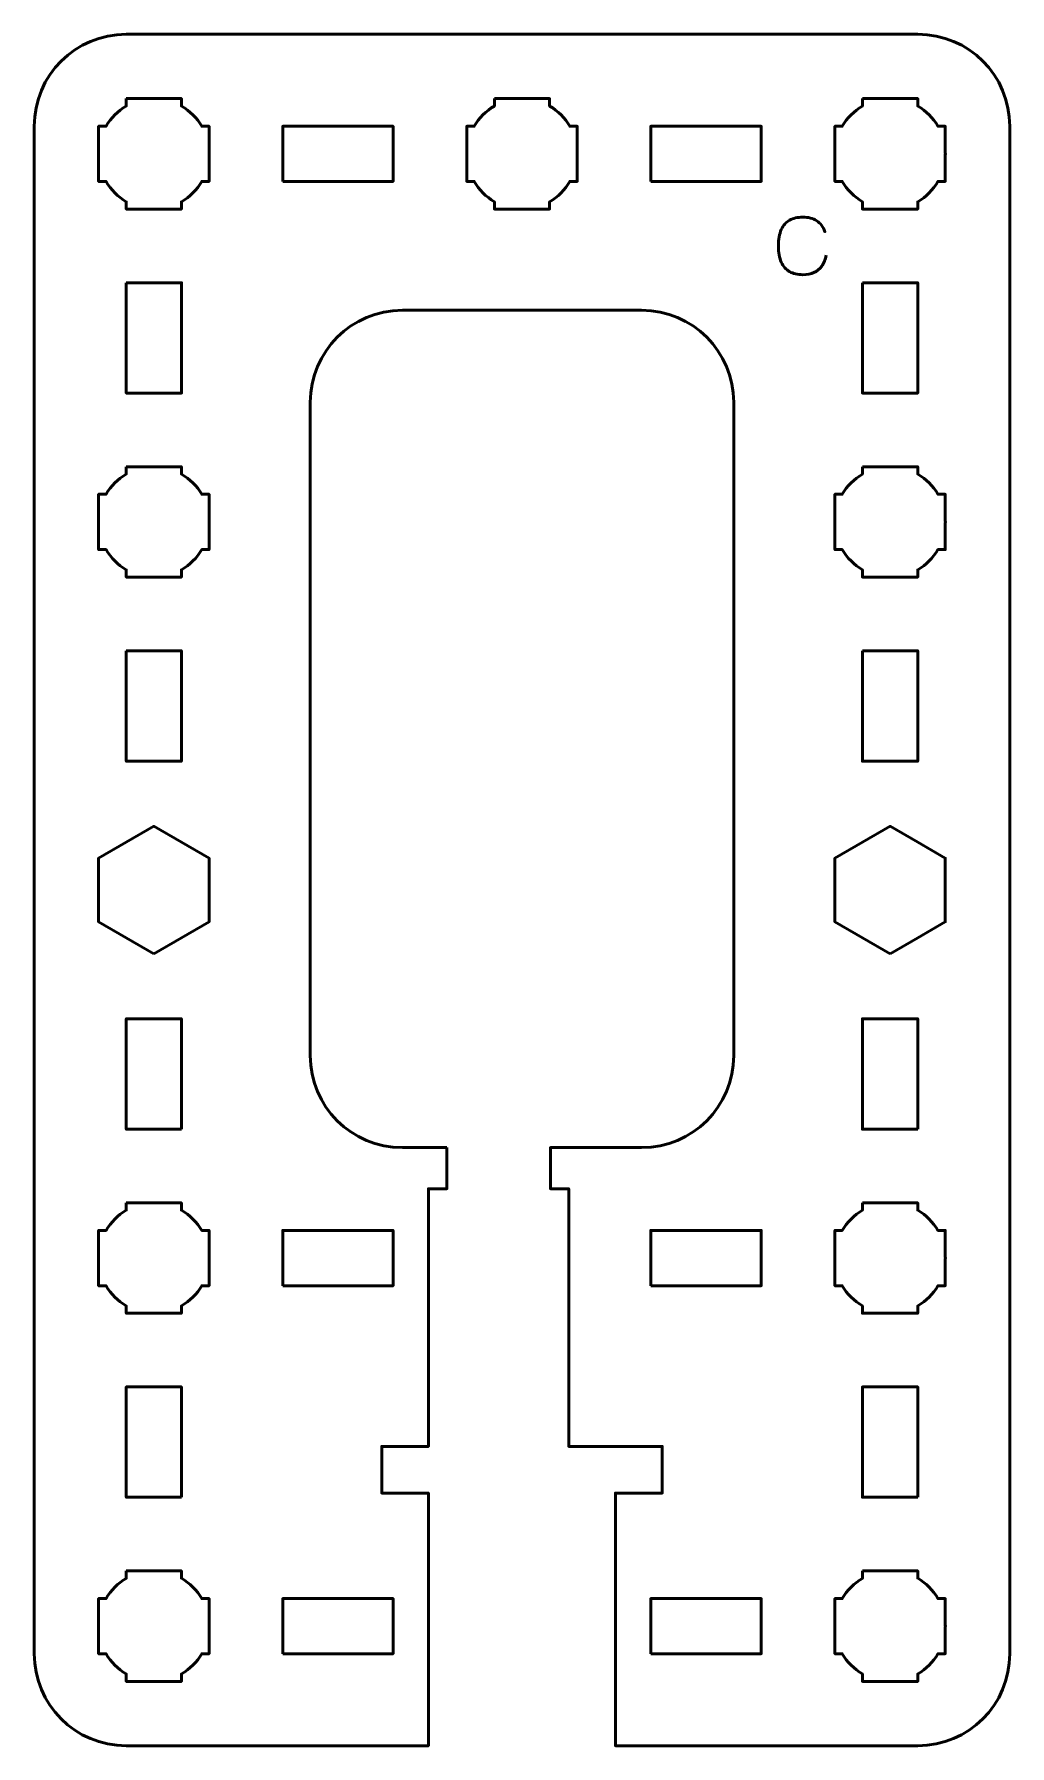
# Model space of a CAD drawing. Header units: centimetres. Extents: x -20.2 to 16.4, y -19.5 to -10.2.
# Drawn here: x -8.15 to -2.85, y -19.5 to -10.2 of the extents above; entities that cross this region are included whole.
import ezdxf

# ---------------------------------------------------------------- set-up
doc = ezdxf.new("R2010")
doc.units = ezdxf.units.CM
doc.header["$MEASUREMENT"] = 0
doc.layers.add('Layer 1', color=7, linetype='Continuous')

msp = doc.modelspace()

# ---------------------------------------------------------------- linework, layer by layer
at = {"layer": 'Layer 1', "lineweight": 53}
for points, knots in [([(-5.90806, -16.24998), (-5.90806, -16.24998), (-6.15008, -16.25), (-6.15008, -16.25), (-6.15008, -16.25), (-6.42714, -16.24992), (-6.65002, -16.02685), (-6.65002, -15.7499), (-6.65002, -15.7499), (-6.65002, -12.98331), (-6.65002, -14.96669), (-6.65002, -12.2001), (-6.65002, -12.2001), (-6.65002, -11.9231), (-6.42693, -11.7), (-6.14993, -11.7), (-6.14993, -11.7), (-6.14993, -11.7), (-4.85007, -11.7), (-4.85007, -11.7), (-4.85007, -11.7), (-4.57294, -11.7), (-4.34998, -11.9231), (-4.34998, -12.2001), (-4.34998, -12.2001), (-4.34998, -14.96669), (-4.34998, -12.98331), (-4.34998, -15.7499), (-4.34998, -15.7499), (-4.34998, -16.0269), (-4.57307, -16.25), (-4.85007, -16.25), (-4.85007, -16.25), (-4.85007, -16.25), (-5.34606, -16.24998), (-5.34606, -16.24998), (-5.34606, -16.24998), (-5.34606, -16.24998), (-5.34606, -16.47302), (-5.34606, -16.47302), (-5.34606, -16.47302), (-5.34606, -16.47302), (-5.24606, -16.47299), (-5.24606, -16.47299), (-5.24606, -16.47299), (-5.24606, -16.47299), (-5.24606, -17.87299), (-5.24606, -17.87299), (-5.24606, -17.87299), (-5.24606, -17.87299), (-4.73806, -17.87299), (-4.73806, -17.87299), (-4.73806, -17.87299), (-4.73806, -17.87299), (-4.73806, -18.12699), (-4.73806, -18.12699), (-4.73806, -18.12699), (-4.73806, -18.12699), (-4.99206, -18.12699), (-4.99206, -18.12699), (-4.99206, -18.12699), (-4.99206, -18.12699), (-4.99206, -19.5), (-4.99206, -19.5), (-4.99206, -19.5), (-4.99206, -19.5), (-3.35007, -19.5), (-3.35007, -19.5), (-3.35007, -19.5), (-3.07307, -19.5), (-2.84998, -19.2769), (-2.84998, -18.9999), (-2.84998, -18.9999), (-2.84998, -16.23331), (-2.84998, -13.46669), (-2.84998, -10.7001), (-2.84998, -10.7001), (-2.84998, -10.4231), (-3.07294, -10.2), (-3.35007, -10.2), (-3.35007, -10.2), (-3.35007, -10.2), (-7.64993, -10.2), (-7.64993, -10.2), (-7.64993, -10.2), (-7.92693, -10.2), (-8.15002, -10.4231), (-8.15002, -10.7001), (-8.15002, -10.7001), (-8.15002, -13.46669), (-8.15002, -16.23331), (-8.15002, -18.9999), (-8.15002, -18.9999), (-8.15002, -19.27685), (-7.92714, -19.49992), (-7.65008, -19.5), (-7.65008, -19.5), (-7.65008, -19.5), (-6.00806, -19.5), (-6.00806, -19.5), (-6.00806, -19.5), (-6.00806, -19.5), (-6.00806, -18.12699), (-6.00806, -18.12699), (-6.00806, -18.12699), (-6.00806, -18.12699), (-6.26206, -18.12699), (-6.26206, -18.12699), (-6.26206, -18.12699), (-6.26206, -18.12699), (-6.26206, -17.87299), (-6.26206, -17.87299), (-6.26206, -17.87299), (-6.26206, -17.87299), (-6.00806, -17.87299), (-6.00806, -17.87299), (-6.00806, -17.87299), (-6.00806, -17.87299), (-6.00806, -16.47299), (-6.00806, -16.47299), (-6.00806, -16.47299), (-6.00806, -16.47299), (-5.90806, -16.47302), (-5.90806, -16.47302), (-5.90806, -16.47302), (-5.90806, -16.47302), (-5.90806, -16.24998), (-5.90806, -16.24998)], [0, 0, 0, 0, 0.03125, 0.03125, 0.03125, 0.03125, 0.0625, 0.0625, 0.0625, 0.0625, 0.09375, 0.09375, 0.09375, 0.09375, 0.125, 0.125, 0.125, 0.125, 0.15625, 0.15625, 0.15625, 0.15625, 0.1875, 0.1875, 0.1875, 0.1875, 0.21875, 0.21875, 0.21875, 0.21875, 0.25, 0.25, 0.25, 0.25, 0.28125, 0.28125, 0.28125, 0.28125, 0.3125, 0.3125, 0.3125, 0.3125, 0.34375, 0.34375, 0.34375, 0.34375, 0.375, 0.375, 0.375, 0.375, 0.40625, 0.40625, 0.40625, 0.40625, 0.4375, 0.4375, 0.4375, 0.4375, 0.46875, 0.46875, 0.46875, 0.46875, 0.5, 0.5, 0.5, 0.5, 0.53125, 0.53125, 0.53125, 0.53125, 0.5625, 0.5625, 0.5625, 0.5625, 0.59375, 0.59375, 0.59375, 0.59375, 0.625, 0.625, 0.625, 0.625, 0.65625, 0.65625, 0.65625, 0.65625, 0.6875, 0.6875, 0.6875, 0.6875, 0.71875, 0.71875, 0.71875, 0.71875, 0.75, 0.75, 0.75, 0.75, 0.78125, 0.78125, 0.78125, 0.78125, 0.8125, 0.8125, 0.8125, 0.8125, 0.84375, 0.84375, 0.84375, 0.84375, 0.875, 0.875, 0.875, 0.875, 0.90625, 0.90625, 0.90625, 0.90625, 0.9375, 0.9375, 0.9375, 0.9375, 0.96875, 0.96875, 0.96875, 0.96875, 1, 1, 1, 1]), ([(-7.65007, -10.55005), (-7.65007, -10.55005), (-7.50155, -10.55005), (-7.50155, -10.55005), (-7.50155, -10.55005), (-7.50155, -10.55005), (-7.5, -10.55003), (-7.5, -10.55003), (-7.5, -10.55003), (-7.5, -10.55003), (-7.49845, -10.55005), (-7.49845, -10.55005), (-7.49845, -10.55005), (-7.49845, -10.55005), (-7.35007, -10.55005), (-7.35007, -10.55005), (-7.35007, -10.55005), (-7.35007, -10.55005), (-7.35007, -10.59014), (-7.35007, -10.59014), (-7.35007, -10.59014), (-7.3045, -10.61649), (-7.26652, -10.65449), (-7.24016, -10.70004), (-7.24016, -10.70004), (-7.24016, -10.70004), (-7.20007, -10.70004), (-7.20007, -10.70004), (-7.20007, -10.70004), (-7.20007, -10.70004), (-7.20007, -10.84409), (-7.20007, -10.84409), (-7.20007, -10.84409), (-7.20007, -10.84409), (-7.20001, -10.85003), (-7.20001, -10.85003), (-7.20001, -10.85003), (-7.20001, -10.85003), (-7.20007, -10.85597), (-7.20007, -10.85597), (-7.20007, -10.85597), (-7.20007, -10.85597), (-7.20007, -11.00004), (-7.20007, -11.00004), (-7.20007, -11.00004), (-7.20007, -11.00004), (-7.24014, -11.00004), (-7.24014, -11.00004), (-7.24014, -11.00004), (-7.2665, -11.04561), (-7.30449, -11.0836), (-7.35007, -11.10994), (-7.35007, -11.10994), (-7.35007, -11.10994), (-7.35007, -11.15004), (-7.35007, -11.15004), (-7.35007, -11.15004), (-7.35007, -11.15004), (-7.65007, -11.15004), (-7.65007, -11.15004), (-7.65007, -11.15004), (-7.65007, -11.15004), (-7.65007, -11.10985), (-7.65007, -11.10985), (-7.65007, -11.10985), (-7.69557, -11.08351), (-7.73351, -11.04555), (-7.75985, -11.00004), (-7.75985, -11.00004), (-7.75985, -11.00004), (-7.80006, -11.00004), (-7.80006, -11.00004), (-7.80006, -11.00004), (-7.80006, -11.00004), (-7.80006, -10.70004), (-7.80006, -10.70004), (-7.80006, -10.70004), (-7.80006, -10.70004), (-7.75983, -10.70004), (-7.75983, -10.70004), (-7.75983, -10.70004), (-7.73349, -10.65454), (-7.69556, -10.61658), (-7.65007, -10.59024), (-7.65007, -10.59024), (-7.65007, -10.59024), (-7.65007, -10.55005), (-7.65007, -10.55005)], [0, 0, 0, 0, 0.0454545, 0.0454545, 0.0454545, 0.0454545, 0.0909091, 0.0909091, 0.0909091, 0.0909091, 0.1363636, 0.1363636, 0.1363636, 0.1363636, 0.1818182, 0.1818182, 0.1818182, 0.1818182, 0.2272727, 0.2272727, 0.2272727, 0.2272727, 0.2727273, 0.2727273, 0.2727273, 0.2727273, 0.3181818, 0.3181818, 0.3181818, 0.3181818, 0.3636364, 0.3636364, 0.3636364, 0.3636364, 0.4090909, 0.4090909, 0.4090909, 0.4090909, 0.4545455, 0.4545455, 0.4545455, 0.4545455, 0.5, 0.5, 0.5, 0.5, 0.5454545, 0.5454545, 0.5454545, 0.5454545, 0.5909091, 0.5909091, 0.5909091, 0.5909091, 0.6363636, 0.6363636, 0.6363636, 0.6363636, 0.6818182, 0.6818182, 0.6818182, 0.6818182, 0.7272727, 0.7272727, 0.7272727, 0.7272727, 0.7727273, 0.7727273, 0.7727273, 0.7727273, 0.8181818, 0.8181818, 0.8181818, 0.8181818, 0.8636364, 0.8636364, 0.8636364, 0.8636364, 0.9090909, 0.9090909, 0.9090909, 0.9090909, 0.9545455, 0.9545455, 0.9545455, 0.9545455, 1, 1, 1, 1]), ([(-5.65007, -10.55005), (-5.65007, -10.55005), (-5.50155, -10.55005), (-5.50155, -10.55005), (-5.50155, -10.55005), (-5.50155, -10.55005), (-5.5, -10.55003), (-5.5, -10.55003), (-5.5, -10.55003), (-5.5, -10.55003), (-5.49845, -10.55005), (-5.49845, -10.55005), (-5.49845, -10.55005), (-5.49845, -10.55005), (-5.35007, -10.55005), (-5.35007, -10.55005), (-5.35007, -10.55005), (-5.35007, -10.55005), (-5.35007, -10.59014), (-5.35007, -10.59014), (-5.35007, -10.59014), (-5.3045, -10.61649), (-5.26652, -10.65449), (-5.24016, -10.70004), (-5.24016, -10.70004), (-5.24016, -10.70004), (-5.20007, -10.70004), (-5.20007, -10.70004), (-5.20007, -10.70004), (-5.20007, -10.70004), (-5.20007, -10.84409), (-5.20007, -10.84409), (-5.20007, -10.84409), (-5.20007, -10.84409), (-5.20001, -10.85003), (-5.20001, -10.85003), (-5.20001, -10.85003), (-5.20001, -10.85003), (-5.20007, -10.85597), (-5.20007, -10.85597), (-5.20007, -10.85597), (-5.20007, -10.85597), (-5.20007, -11.00004), (-5.20007, -11.00004), (-5.20007, -11.00004), (-5.20007, -11.00004), (-5.24014, -11.00004), (-5.24014, -11.00004), (-5.24014, -11.00004), (-5.2665, -11.04561), (-5.30449, -11.0836), (-5.35007, -11.10994), (-5.35007, -11.10994), (-5.35007, -11.10994), (-5.35007, -11.15004), (-5.35007, -11.15004), (-5.35007, -11.15004), (-5.35007, -11.15004), (-5.65007, -11.15004), (-5.65007, -11.15004), (-5.65007, -11.15004), (-5.65007, -11.15004), (-5.65007, -11.10985), (-5.65007, -11.10985), (-5.65007, -11.10985), (-5.69557, -11.08351), (-5.73351, -11.04555), (-5.75985, -11.00004), (-5.75985, -11.00004), (-5.75985, -11.00004), (-5.80006, -11.00004), (-5.80006, -11.00004), (-5.80006, -11.00004), (-5.80006, -11.00004), (-5.80006, -10.70004), (-5.80006, -10.70004), (-5.80006, -10.70004), (-5.80006, -10.70004), (-5.75983, -10.70004), (-5.75983, -10.70004), (-5.75983, -10.70004), (-5.73349, -10.65454), (-5.69556, -10.61658), (-5.65007, -10.59024), (-5.65007, -10.59024), (-5.65007, -10.59024), (-5.65007, -10.55005), (-5.65007, -10.55005)], [0, 0, 0, 0, 0.0454545, 0.0454545, 0.0454545, 0.0454545, 0.0909091, 0.0909091, 0.0909091, 0.0909091, 0.1363636, 0.1363636, 0.1363636, 0.1363636, 0.1818182, 0.1818182, 0.1818182, 0.1818182, 0.2272727, 0.2272727, 0.2272727, 0.2272727, 0.2727273, 0.2727273, 0.2727273, 0.2727273, 0.3181818, 0.3181818, 0.3181818, 0.3181818, 0.3636364, 0.3636364, 0.3636364, 0.3636364, 0.4090909, 0.4090909, 0.4090909, 0.4090909, 0.4545455, 0.4545455, 0.4545455, 0.4545455, 0.5, 0.5, 0.5, 0.5, 0.5454545, 0.5454545, 0.5454545, 0.5454545, 0.5909091, 0.5909091, 0.5909091, 0.5909091, 0.6363636, 0.6363636, 0.6363636, 0.6363636, 0.6818182, 0.6818182, 0.6818182, 0.6818182, 0.7272727, 0.7272727, 0.7272727, 0.7272727, 0.7727273, 0.7727273, 0.7727273, 0.7727273, 0.8181818, 0.8181818, 0.8181818, 0.8181818, 0.8636364, 0.8636364, 0.8636364, 0.8636364, 0.9090909, 0.9090909, 0.9090909, 0.9090909, 0.9545455, 0.9545455, 0.9545455, 0.9545455, 1, 1, 1, 1]), ([(-3.65007, -10.55005), (-3.65007, -10.55005), (-3.50155, -10.55005), (-3.50155, -10.55005), (-3.50155, -10.55005), (-3.50155, -10.55005), (-3.5, -10.55003), (-3.5, -10.55003), (-3.5, -10.55003), (-3.5, -10.55003), (-3.49845, -10.55005), (-3.49845, -10.55005), (-3.49845, -10.55005), (-3.49845, -10.55005), (-3.35007, -10.55005), (-3.35007, -10.55005), (-3.35007, -10.55005), (-3.35007, -10.55005), (-3.35007, -10.59014), (-3.35007, -10.59014), (-3.35007, -10.59014), (-3.3045, -10.61649), (-3.26652, -10.65449), (-3.24016, -10.70004), (-3.24016, -10.70004), (-3.24016, -10.70004), (-3.20007, -10.70004), (-3.20007, -10.70004), (-3.20007, -10.70004), (-3.20007, -10.70004), (-3.20007, -10.84409), (-3.20007, -10.84409), (-3.20007, -10.84409), (-3.20007, -10.84409), (-3.20001, -10.85003), (-3.20001, -10.85003), (-3.20001, -10.85003), (-3.20001, -10.85003), (-3.20007, -10.85597), (-3.20007, -10.85597), (-3.20007, -10.85597), (-3.20007, -10.85597), (-3.20007, -11.00004), (-3.20007, -11.00004), (-3.20007, -11.00004), (-3.20007, -11.00004), (-3.24014, -11.00004), (-3.24014, -11.00004), (-3.24014, -11.00004), (-3.2665, -11.04561), (-3.30449, -11.0836), (-3.35007, -11.10994), (-3.35007, -11.10994), (-3.35007, -11.10994), (-3.35007, -11.15004), (-3.35007, -11.15004), (-3.35007, -11.15004), (-3.35007, -11.15004), (-3.65007, -11.15004), (-3.65007, -11.15004), (-3.65007, -11.15004), (-3.65007, -11.15004), (-3.65007, -11.10985), (-3.65007, -11.10985), (-3.65007, -11.10985), (-3.69557, -11.08351), (-3.73351, -11.04555), (-3.75985, -11.00004), (-3.75985, -11.00004), (-3.75985, -11.00004), (-3.80006, -11.00004), (-3.80006, -11.00004), (-3.80006, -11.00004), (-3.80006, -11.00004), (-3.80006, -10.70004), (-3.80006, -10.70004), (-3.80006, -10.70004), (-3.80006, -10.70004), (-3.75983, -10.70004), (-3.75983, -10.70004), (-3.75983, -10.70004), (-3.73349, -10.65454), (-3.69556, -10.61658), (-3.65007, -10.59024), (-3.65007, -10.59024), (-3.65007, -10.59024), (-3.65007, -10.55005), (-3.65007, -10.55005)], [0, 0, 0, 0, 0.0454545, 0.0454545, 0.0454545, 0.0454545, 0.0909091, 0.0909091, 0.0909091, 0.0909091, 0.1363636, 0.1363636, 0.1363636, 0.1363636, 0.1818182, 0.1818182, 0.1818182, 0.1818182, 0.2272727, 0.2272727, 0.2272727, 0.2272727, 0.2727273, 0.2727273, 0.2727273, 0.2727273, 0.3181818, 0.3181818, 0.3181818, 0.3181818, 0.3636364, 0.3636364, 0.3636364, 0.3636364, 0.4090909, 0.4090909, 0.4090909, 0.4090909, 0.4545455, 0.4545455, 0.4545455, 0.4545455, 0.5, 0.5, 0.5, 0.5, 0.5454545, 0.5454545, 0.5454545, 0.5454545, 0.5909091, 0.5909091, 0.5909091, 0.5909091, 0.6363636, 0.6363636, 0.6363636, 0.6363636, 0.6818182, 0.6818182, 0.6818182, 0.6818182, 0.7272727, 0.7272727, 0.7272727, 0.7272727, 0.7727273, 0.7727273, 0.7727273, 0.7727273, 0.8181818, 0.8181818, 0.8181818, 0.8181818, 0.8636364, 0.8636364, 0.8636364, 0.8636364, 0.9090909, 0.9090909, 0.9090909, 0.9090909, 0.9545455, 0.9545455, 0.9545455, 0.9545455, 1, 1, 1, 1]), ([(-6.80007, -10.99995), (-6.80007, -10.99995), (-6.80007, -10.69994), (-6.80007, -10.69994), (-6.80007, -10.69994), (-6.80007, -10.69994), (-6.20008, -10.69994), (-6.20008, -10.69994), (-6.20008, -10.69994), (-6.20008, -10.69994), (-6.20008, -10.99995), (-6.20008, -10.99995), (-6.20008, -10.99995), (-6.20008, -10.99995), (-6.80007, -10.99995), (-6.80007, -10.99995)], [0, 0, 0, 0, 0.25, 0.25, 0.25, 0.25, 0.5, 0.5, 0.5, 0.5, 0.75, 0.75, 0.75, 0.75, 1, 1, 1, 1]), ([(-4.80007, -10.99995), (-4.80007, -10.99995), (-4.80007, -10.69994), (-4.80007, -10.69994), (-4.80007, -10.69994), (-4.80007, -10.69994), (-4.20008, -10.69994), (-4.20008, -10.69994), (-4.20008, -10.69994), (-4.20008, -10.69994), (-4.20008, -10.99995), (-4.20008, -10.99995), (-4.20008, -10.99995), (-4.20008, -10.99995), (-4.80007, -10.99995), (-4.80007, -10.99995)], [0, 0, 0, 0, 0.25, 0.25, 0.25, 0.25, 0.5, 0.5, 0.5, 0.5, 0.75, 0.75, 0.75, 0.75, 1, 1, 1, 1]), ([(-7.64993, -11.55005), (-7.64993, -11.55005), (-7.34992, -11.55005), (-7.34992, -11.55005), (-7.34992, -11.55005), (-7.34992, -11.55005), (-7.34992, -12.15004), (-7.34992, -12.15004), (-7.34992, -12.15004), (-7.34992, -12.15004), (-7.64993, -12.15004), (-7.64993, -12.15004), (-7.64993, -12.15004), (-7.64993, -12.15004), (-7.64993, -11.55005), (-7.64993, -11.55005)], [0, 0, 0, 0, 0.25, 0.25, 0.25, 0.25, 0.5, 0.5, 0.5, 0.5, 0.75, 0.75, 0.75, 0.75, 1, 1, 1, 1]), ([(-3.65007, -11.55005), (-3.65007, -11.55005), (-3.35007, -11.55005), (-3.35007, -11.55005), (-3.35007, -11.55005), (-3.35007, -11.55005), (-3.35007, -12.15004), (-3.35007, -12.15004), (-3.35007, -12.15004), (-3.35007, -12.15004), (-3.65007, -12.15004), (-3.65007, -12.15004), (-3.65007, -12.15004), (-3.65007, -12.15004), (-3.65007, -11.55005), (-3.65007, -11.55005)], [0, 0, 0, 0, 0.25, 0.25, 0.25, 0.25, 0.5, 0.5, 0.5, 0.5, 0.75, 0.75, 0.75, 0.75, 1, 1, 1, 1]), ([(-7.65007, -12.55005), (-7.65007, -12.55005), (-7.50155, -12.55005), (-7.50155, -12.55005), (-7.50155, -12.55005), (-7.50155, -12.55005), (-7.5, -12.55003), (-7.5, -12.55003), (-7.5, -12.55003), (-7.5, -12.55003), (-7.49845, -12.55005), (-7.49845, -12.55005), (-7.49845, -12.55005), (-7.49845, -12.55005), (-7.35007, -12.55005), (-7.35007, -12.55005), (-7.35007, -12.55005), (-7.35007, -12.55005), (-7.35007, -12.59014), (-7.35007, -12.59014), (-7.35007, -12.59014), (-7.3045, -12.61649), (-7.26652, -12.65449), (-7.24016, -12.70004), (-7.24016, -12.70004), (-7.24016, -12.70004), (-7.20007, -12.70004), (-7.20007, -12.70004), (-7.20007, -12.70004), (-7.20007, -12.70004), (-7.20007, -12.84409), (-7.20007, -12.84409), (-7.20007, -12.84409), (-7.20007, -12.84409), (-7.20001, -12.85003), (-7.20001, -12.85003), (-7.20001, -12.85003), (-7.20001, -12.85003), (-7.20007, -12.85597), (-7.20007, -12.85597), (-7.20007, -12.85597), (-7.20007, -12.85597), (-7.20007, -13.00004), (-7.20007, -13.00004), (-7.20007, -13.00004), (-7.20007, -13.00004), (-7.24014, -13.00004), (-7.24014, -13.00004), (-7.24014, -13.00004), (-7.2665, -13.04561), (-7.30449, -13.0836), (-7.35007, -13.10994), (-7.35007, -13.10994), (-7.35007, -13.10994), (-7.35007, -13.15004), (-7.35007, -13.15004), (-7.35007, -13.15004), (-7.35007, -13.15004), (-7.65007, -13.15004), (-7.65007, -13.15004), (-7.65007, -13.15004), (-7.65007, -13.15004), (-7.65007, -13.10985), (-7.65007, -13.10985), (-7.65007, -13.10985), (-7.69557, -13.08351), (-7.73351, -13.04555), (-7.75985, -13.00004), (-7.75985, -13.00004), (-7.75985, -13.00004), (-7.80006, -13.00004), (-7.80006, -13.00004), (-7.80006, -13.00004), (-7.80006, -13.00004), (-7.80006, -12.70004), (-7.80006, -12.70004), (-7.80006, -12.70004), (-7.80006, -12.70004), (-7.75983, -12.70004), (-7.75983, -12.70004), (-7.75983, -12.70004), (-7.73349, -12.65454), (-7.69556, -12.61658), (-7.65007, -12.59024), (-7.65007, -12.59024), (-7.65007, -12.59024), (-7.65007, -12.55005), (-7.65007, -12.55005)], [0, 0, 0, 0, 0.0454545, 0.0454545, 0.0454545, 0.0454545, 0.0909091, 0.0909091, 0.0909091, 0.0909091, 0.1363636, 0.1363636, 0.1363636, 0.1363636, 0.1818182, 0.1818182, 0.1818182, 0.1818182, 0.2272727, 0.2272727, 0.2272727, 0.2272727, 0.2727273, 0.2727273, 0.2727273, 0.2727273, 0.3181818, 0.3181818, 0.3181818, 0.3181818, 0.3636364, 0.3636364, 0.3636364, 0.3636364, 0.4090909, 0.4090909, 0.4090909, 0.4090909, 0.4545455, 0.4545455, 0.4545455, 0.4545455, 0.5, 0.5, 0.5, 0.5, 0.5454545, 0.5454545, 0.5454545, 0.5454545, 0.5909091, 0.5909091, 0.5909091, 0.5909091, 0.6363636, 0.6363636, 0.6363636, 0.6363636, 0.6818182, 0.6818182, 0.6818182, 0.6818182, 0.7272727, 0.7272727, 0.7272727, 0.7272727, 0.7727273, 0.7727273, 0.7727273, 0.7727273, 0.8181818, 0.8181818, 0.8181818, 0.8181818, 0.8636364, 0.8636364, 0.8636364, 0.8636364, 0.9090909, 0.9090909, 0.9090909, 0.9090909, 0.9545455, 0.9545455, 0.9545455, 0.9545455, 1, 1, 1, 1]), ([(-3.65007, -12.55005), (-3.65007, -12.55005), (-3.50155, -12.55005), (-3.50155, -12.55005), (-3.50155, -12.55005), (-3.50155, -12.55005), (-3.5, -12.55003), (-3.5, -12.55003), (-3.5, -12.55003), (-3.5, -12.55003), (-3.49845, -12.55005), (-3.49845, -12.55005), (-3.49845, -12.55005), (-3.49845, -12.55005), (-3.35007, -12.55005), (-3.35007, -12.55005), (-3.35007, -12.55005), (-3.35007, -12.55005), (-3.35007, -12.59014), (-3.35007, -12.59014), (-3.35007, -12.59014), (-3.3045, -12.61649), (-3.26652, -12.65449), (-3.24016, -12.70004), (-3.24016, -12.70004), (-3.24016, -12.70004), (-3.20007, -12.70004), (-3.20007, -12.70004), (-3.20007, -12.70004), (-3.20007, -12.70004), (-3.20007, -12.84409), (-3.20007, -12.84409), (-3.20007, -12.84409), (-3.20007, -12.84409), (-3.20001, -12.85003), (-3.20001, -12.85003), (-3.20001, -12.85003), (-3.20001, -12.85003), (-3.20007, -12.85597), (-3.20007, -12.85597), (-3.20007, -12.85597), (-3.20007, -12.85597), (-3.20007, -13.00004), (-3.20007, -13.00004), (-3.20007, -13.00004), (-3.20007, -13.00004), (-3.24014, -13.00004), (-3.24014, -13.00004), (-3.24014, -13.00004), (-3.2665, -13.04561), (-3.30449, -13.0836), (-3.35007, -13.10994), (-3.35007, -13.10994), (-3.35007, -13.10994), (-3.35007, -13.15004), (-3.35007, -13.15004), (-3.35007, -13.15004), (-3.35007, -13.15004), (-3.65007, -13.15004), (-3.65007, -13.15004), (-3.65007, -13.15004), (-3.65007, -13.15004), (-3.65007, -13.10985), (-3.65007, -13.10985), (-3.65007, -13.10985), (-3.69557, -13.08351), (-3.73351, -13.04555), (-3.75985, -13.00004), (-3.75985, -13.00004), (-3.75985, -13.00004), (-3.80006, -13.00004), (-3.80006, -13.00004), (-3.80006, -13.00004), (-3.80006, -13.00004), (-3.80006, -12.70004), (-3.80006, -12.70004), (-3.80006, -12.70004), (-3.80006, -12.70004), (-3.75983, -12.70004), (-3.75983, -12.70004), (-3.75983, -12.70004), (-3.73349, -12.65454), (-3.69556, -12.61658), (-3.65007, -12.59024), (-3.65007, -12.59024), (-3.65007, -12.59024), (-3.65007, -12.55005), (-3.65007, -12.55005)], [0, 0, 0, 0, 0.0454545, 0.0454545, 0.0454545, 0.0454545, 0.0909091, 0.0909091, 0.0909091, 0.0909091, 0.1363636, 0.1363636, 0.1363636, 0.1363636, 0.1818182, 0.1818182, 0.1818182, 0.1818182, 0.2272727, 0.2272727, 0.2272727, 0.2272727, 0.2727273, 0.2727273, 0.2727273, 0.2727273, 0.3181818, 0.3181818, 0.3181818, 0.3181818, 0.3636364, 0.3636364, 0.3636364, 0.3636364, 0.4090909, 0.4090909, 0.4090909, 0.4090909, 0.4545455, 0.4545455, 0.4545455, 0.4545455, 0.5, 0.5, 0.5, 0.5, 0.5454545, 0.5454545, 0.5454545, 0.5454545, 0.5909091, 0.5909091, 0.5909091, 0.5909091, 0.6363636, 0.6363636, 0.6363636, 0.6363636, 0.6818182, 0.6818182, 0.6818182, 0.6818182, 0.7272727, 0.7272727, 0.7272727, 0.7272727, 0.7727273, 0.7727273, 0.7727273, 0.7727273, 0.8181818, 0.8181818, 0.8181818, 0.8181818, 0.8636364, 0.8636364, 0.8636364, 0.8636364, 0.9090909, 0.9090909, 0.9090909, 0.9090909, 0.9545455, 0.9545455, 0.9545455, 0.9545455, 1, 1, 1, 1]), ([(-7.65007, -13.55005), (-7.65007, -13.55005), (-7.35007, -13.55005), (-7.35007, -13.55005), (-7.35007, -13.55005), (-7.35007, -13.55005), (-7.35007, -14.15004), (-7.35007, -14.15004), (-7.35007, -14.15004), (-7.35007, -14.15004), (-7.65007, -14.15004), (-7.65007, -14.15004), (-7.65007, -14.15004), (-7.65007, -14.15004), (-7.65007, -13.55005), (-7.65007, -13.55005)], [0, 0, 0, 0, 0.25, 0.25, 0.25, 0.25, 0.5, 0.5, 0.5, 0.5, 0.75, 0.75, 0.75, 0.75, 1, 1, 1, 1]), ([(-3.65007, -13.55005), (-3.65007, -13.55005), (-3.35007, -13.55005), (-3.35007, -13.55005), (-3.35007, -13.55005), (-3.35007, -13.55005), (-3.35007, -14.15004), (-3.35007, -14.15004), (-3.35007, -14.15004), (-3.35007, -14.15004), (-3.65007, -14.15004), (-3.65007, -14.15004), (-3.65007, -14.15004), (-3.65007, -14.15004), (-3.65007, -13.55005), (-3.65007, -13.55005)], [0, 0, 0, 0, 0.25, 0.25, 0.25, 0.25, 0.5, 0.5, 0.5, 0.5, 0.75, 0.75, 0.75, 0.75, 1, 1, 1, 1]), ([(-7.50004, -15.19646), (-7.50004, -15.19646), (-7.65004, -15.10985), (-7.65004, -15.10985), (-7.65004, -15.10985), (-7.65004, -15.10985), (-7.80004, -15.02325), (-7.80004, -15.02325), (-7.80004, -15.02325), (-7.80004, -15.02325), (-7.80004, -14.85004), (-7.80004, -14.85004), (-7.80004, -14.85004), (-7.80004, -14.85004), (-7.80004, -14.67683), (-7.80004, -14.67683), (-7.80004, -14.67683), (-7.80004, -14.67683), (-7.65004, -14.59023), (-7.65004, -14.59023), (-7.65004, -14.59023), (-7.65004, -14.59023), (-7.50004, -14.50362), (-7.50004, -14.50362), (-7.50004, -14.50362), (-7.50004, -14.50362), (-7.35004, -14.59023), (-7.35004, -14.59023), (-7.35004, -14.59023), (-7.35004, -14.59023), (-7.20004, -14.67683), (-7.20004, -14.67683), (-7.20004, -14.67683), (-7.20004, -14.67683), (-7.20004, -14.85004), (-7.20004, -14.85004), (-7.20004, -14.85004), (-7.20004, -14.85004), (-7.20004, -15.02325), (-7.20004, -15.02325), (-7.20004, -15.02325), (-7.20004, -15.02325), (-7.35004, -15.10985), (-7.35004, -15.10985), (-7.35004, -15.10985), (-7.35004, -15.10985), (-7.50004, -15.19646), (-7.50004, -15.19646)], [0, 0, 0, 0, 0.0833333, 0.0833333, 0.0833333, 0.0833333, 0.1666667, 0.1666667, 0.1666667, 0.1666667, 0.25, 0.25, 0.25, 0.25, 0.3333333, 0.3333333, 0.3333333, 0.3333333, 0.4166667, 0.4166667, 0.4166667, 0.4166667, 0.5, 0.5, 0.5, 0.5, 0.5833333, 0.5833333, 0.5833333, 0.5833333, 0.6666667, 0.6666667, 0.6666667, 0.6666667, 0.75, 0.75, 0.75, 0.75, 0.8333333, 0.8333333, 0.8333333, 0.8333333, 0.9166667, 0.9166667, 0.9166667, 0.9166667, 1, 1, 1, 1]), ([(-3.50004, -15.19646), (-3.50004, -15.19646), (-3.65004, -15.10985), (-3.65004, -15.10985), (-3.65004, -15.10985), (-3.65004, -15.10985), (-3.80004, -15.02325), (-3.80004, -15.02325), (-3.80004, -15.02325), (-3.80004, -15.02325), (-3.80004, -14.85004), (-3.80004, -14.85004), (-3.80004, -14.85004), (-3.80004, -14.85004), (-3.80004, -14.67683), (-3.80004, -14.67683), (-3.80004, -14.67683), (-3.80004, -14.67683), (-3.65004, -14.59023), (-3.65004, -14.59023), (-3.65004, -14.59023), (-3.65004, -14.59023), (-3.50004, -14.50362), (-3.50004, -14.50362), (-3.50004, -14.50362), (-3.50004, -14.50362), (-3.35004, -14.59023), (-3.35004, -14.59023), (-3.35004, -14.59023), (-3.35004, -14.59023), (-3.20004, -14.67683), (-3.20004, -14.67683), (-3.20004, -14.67683), (-3.20004, -14.67683), (-3.20004, -14.85004), (-3.20004, -14.85004), (-3.20004, -14.85004), (-3.20004, -14.85004), (-3.20004, -15.02325), (-3.20004, -15.02325), (-3.20004, -15.02325), (-3.20004, -15.02325), (-3.35004, -15.10985), (-3.35004, -15.10985), (-3.35004, -15.10985), (-3.35004, -15.10985), (-3.50004, -15.19646), (-3.50004, -15.19646)], [0, 0, 0, 0, 0.0833333, 0.0833333, 0.0833333, 0.0833333, 0.1666667, 0.1666667, 0.1666667, 0.1666667, 0.25, 0.25, 0.25, 0.25, 0.3333333, 0.3333333, 0.3333333, 0.3333333, 0.4166667, 0.4166667, 0.4166667, 0.4166667, 0.5, 0.5, 0.5, 0.5, 0.5833333, 0.5833333, 0.5833333, 0.5833333, 0.6666667, 0.6666667, 0.6666667, 0.6666667, 0.75, 0.75, 0.75, 0.75, 0.8333333, 0.8333333, 0.8333333, 0.8333333, 0.9166667, 0.9166667, 0.9166667, 0.9166667, 1, 1, 1, 1]), ([(-7.35007, -16.14995), (-7.35007, -16.14995), (-7.65008, -16.14995), (-7.65008, -16.14995), (-7.65008, -16.14995), (-7.65008, -16.14995), (-7.65008, -15.54996), (-7.65008, -15.54996), (-7.65008, -15.54996), (-7.65008, -15.54996), (-7.35007, -15.54996), (-7.35007, -15.54996), (-7.35007, -15.54996), (-7.35007, -15.54996), (-7.35007, -16.14995), (-7.35007, -16.14995)], [0, 0, 0, 0, 0.25, 0.25, 0.25, 0.25, 0.5, 0.5, 0.5, 0.5, 0.75, 0.75, 0.75, 0.75, 1, 1, 1, 1]), ([(-3.35007, -16.14995), (-3.35007, -16.14995), (-3.65008, -16.14995), (-3.65008, -16.14995), (-3.65008, -16.14995), (-3.65008, -16.14995), (-3.65008, -15.54996), (-3.65008, -15.54996), (-3.65008, -15.54996), (-3.65008, -15.54996), (-3.35007, -15.54996), (-3.35007, -15.54996), (-3.35007, -15.54996), (-3.35007, -15.54996), (-3.35007, -16.14995), (-3.35007, -16.14995)], [0, 0, 0, 0, 0.25, 0.25, 0.25, 0.25, 0.5, 0.5, 0.5, 0.5, 0.75, 0.75, 0.75, 0.75, 1, 1, 1, 1]), ([(-7.65007, -16.55005), (-7.65007, -16.55005), (-7.50155, -16.55005), (-7.50155, -16.55005), (-7.50155, -16.55005), (-7.50155, -16.55005), (-7.5, -16.55003), (-7.5, -16.55003), (-7.5, -16.55003), (-7.5, -16.55003), (-7.49845, -16.55005), (-7.49845, -16.55005), (-7.49845, -16.55005), (-7.49845, -16.55005), (-7.35007, -16.55005), (-7.35007, -16.55005), (-7.35007, -16.55005), (-7.35007, -16.55005), (-7.35007, -16.59014), (-7.35007, -16.59014), (-7.35007, -16.59014), (-7.3045, -16.61649), (-7.26652, -16.65449), (-7.24016, -16.70004), (-7.24016, -16.70004), (-7.24016, -16.70004), (-7.20007, -16.70004), (-7.20007, -16.70004), (-7.20007, -16.70004), (-7.20007, -16.70004), (-7.20007, -16.84409), (-7.20007, -16.84409), (-7.20007, -16.84409), (-7.20007, -16.84409), (-7.20001, -16.85003), (-7.20001, -16.85003), (-7.20001, -16.85003), (-7.20001, -16.85003), (-7.20007, -16.85597), (-7.20007, -16.85597), (-7.20007, -16.85597), (-7.20007, -16.85597), (-7.20007, -17.00004), (-7.20007, -17.00004), (-7.20007, -17.00004), (-7.20007, -17.00004), (-7.24014, -17.00004), (-7.24014, -17.00004), (-7.24014, -17.00004), (-7.2665, -17.04561), (-7.30449, -17.0836), (-7.35007, -17.10994), (-7.35007, -17.10994), (-7.35007, -17.10994), (-7.35007, -17.15004), (-7.35007, -17.15004), (-7.35007, -17.15004), (-7.35007, -17.15004), (-7.65007, -17.15004), (-7.65007, -17.15004), (-7.65007, -17.15004), (-7.65007, -17.15004), (-7.65007, -17.10985), (-7.65007, -17.10985), (-7.65007, -17.10985), (-7.69557, -17.08351), (-7.73351, -17.04555), (-7.75985, -17.00004), (-7.75985, -17.00004), (-7.75985, -17.00004), (-7.80006, -17.00004), (-7.80006, -17.00004), (-7.80006, -17.00004), (-7.80006, -17.00004), (-7.80006, -16.70004), (-7.80006, -16.70004), (-7.80006, -16.70004), (-7.80006, -16.70004), (-7.75983, -16.70004), (-7.75983, -16.70004), (-7.75983, -16.70004), (-7.73349, -16.65454), (-7.69556, -16.61658), (-7.65007, -16.59024), (-7.65007, -16.59024), (-7.65007, -16.59024), (-7.65007, -16.55005), (-7.65007, -16.55005)], [0, 0, 0, 0, 0.0454545, 0.0454545, 0.0454545, 0.0454545, 0.0909091, 0.0909091, 0.0909091, 0.0909091, 0.1363636, 0.1363636, 0.1363636, 0.1363636, 0.1818182, 0.1818182, 0.1818182, 0.1818182, 0.2272727, 0.2272727, 0.2272727, 0.2272727, 0.2727273, 0.2727273, 0.2727273, 0.2727273, 0.3181818, 0.3181818, 0.3181818, 0.3181818, 0.3636364, 0.3636364, 0.3636364, 0.3636364, 0.4090909, 0.4090909, 0.4090909, 0.4090909, 0.4545455, 0.4545455, 0.4545455, 0.4545455, 0.5, 0.5, 0.5, 0.5, 0.5454545, 0.5454545, 0.5454545, 0.5454545, 0.5909091, 0.5909091, 0.5909091, 0.5909091, 0.6363636, 0.6363636, 0.6363636, 0.6363636, 0.6818182, 0.6818182, 0.6818182, 0.6818182, 0.7272727, 0.7272727, 0.7272727, 0.7272727, 0.7727273, 0.7727273, 0.7727273, 0.7727273, 0.8181818, 0.8181818, 0.8181818, 0.8181818, 0.8636364, 0.8636364, 0.8636364, 0.8636364, 0.9090909, 0.9090909, 0.9090909, 0.9090909, 0.9545455, 0.9545455, 0.9545455, 0.9545455, 1, 1, 1, 1]), ([(-3.65007, -16.55005), (-3.65007, -16.55005), (-3.50155, -16.55005), (-3.50155, -16.55005), (-3.50155, -16.55005), (-3.50155, -16.55005), (-3.5, -16.55003), (-3.5, -16.55003), (-3.5, -16.55003), (-3.5, -16.55003), (-3.49845, -16.55005), (-3.49845, -16.55005), (-3.49845, -16.55005), (-3.49845, -16.55005), (-3.35007, -16.55005), (-3.35007, -16.55005), (-3.35007, -16.55005), (-3.35007, -16.55005), (-3.35007, -16.59014), (-3.35007, -16.59014), (-3.35007, -16.59014), (-3.3045, -16.61649), (-3.26652, -16.65449), (-3.24016, -16.70004), (-3.24016, -16.70004), (-3.24016, -16.70004), (-3.20007, -16.70004), (-3.20007, -16.70004), (-3.20007, -16.70004), (-3.20007, -16.70004), (-3.20007, -16.84409), (-3.20007, -16.84409), (-3.20007, -16.84409), (-3.20007, -16.84409), (-3.20001, -16.85003), (-3.20001, -16.85003), (-3.20001, -16.85003), (-3.20001, -16.85003), (-3.20007, -16.85597), (-3.20007, -16.85597), (-3.20007, -16.85597), (-3.20007, -16.85597), (-3.20007, -17.00004), (-3.20007, -17.00004), (-3.20007, -17.00004), (-3.20007, -17.00004), (-3.24014, -17.00004), (-3.24014, -17.00004), (-3.24014, -17.00004), (-3.2665, -17.04561), (-3.30449, -17.0836), (-3.35007, -17.10994), (-3.35007, -17.10994), (-3.35007, -17.10994), (-3.35007, -17.15004), (-3.35007, -17.15004), (-3.35007, -17.15004), (-3.35007, -17.15004), (-3.65007, -17.15004), (-3.65007, -17.15004), (-3.65007, -17.15004), (-3.65007, -17.15004), (-3.65007, -17.10985), (-3.65007, -17.10985), (-3.65007, -17.10985), (-3.69557, -17.08351), (-3.73351, -17.04555), (-3.75985, -17.00004), (-3.75985, -17.00004), (-3.75985, -17.00004), (-3.80006, -17.00004), (-3.80006, -17.00004), (-3.80006, -17.00004), (-3.80006, -17.00004), (-3.80006, -16.70004), (-3.80006, -16.70004), (-3.80006, -16.70004), (-3.80006, -16.70004), (-3.75983, -16.70004), (-3.75983, -16.70004), (-3.75983, -16.70004), (-3.73349, -16.65454), (-3.69556, -16.61658), (-3.65007, -16.59024), (-3.65007, -16.59024), (-3.65007, -16.59024), (-3.65007, -16.55005), (-3.65007, -16.55005)], [0, 0, 0, 0, 0.0454545, 0.0454545, 0.0454545, 0.0454545, 0.0909091, 0.0909091, 0.0909091, 0.0909091, 0.1363636, 0.1363636, 0.1363636, 0.1363636, 0.1818182, 0.1818182, 0.1818182, 0.1818182, 0.2272727, 0.2272727, 0.2272727, 0.2272727, 0.2727273, 0.2727273, 0.2727273, 0.2727273, 0.3181818, 0.3181818, 0.3181818, 0.3181818, 0.3636364, 0.3636364, 0.3636364, 0.3636364, 0.4090909, 0.4090909, 0.4090909, 0.4090909, 0.4545455, 0.4545455, 0.4545455, 0.4545455, 0.5, 0.5, 0.5, 0.5, 0.5454545, 0.5454545, 0.5454545, 0.5454545, 0.5909091, 0.5909091, 0.5909091, 0.5909091, 0.6363636, 0.6363636, 0.6363636, 0.6363636, 0.6818182, 0.6818182, 0.6818182, 0.6818182, 0.7272727, 0.7272727, 0.7272727, 0.7272727, 0.7727273, 0.7727273, 0.7727273, 0.7727273, 0.8181818, 0.8181818, 0.8181818, 0.8181818, 0.8636364, 0.8636364, 0.8636364, 0.8636364, 0.9090909, 0.9090909, 0.9090909, 0.9090909, 0.9545455, 0.9545455, 0.9545455, 0.9545455, 1, 1, 1, 1]), ([(-6.80007, -16.99995), (-6.80007, -16.99995), (-6.80007, -16.69994), (-6.80007, -16.69994), (-6.80007, -16.69994), (-6.80007, -16.69994), (-6.20008, -16.69994), (-6.20008, -16.69994), (-6.20008, -16.69994), (-6.20008, -16.69994), (-6.20008, -16.99995), (-6.20008, -16.99995), (-6.20008, -16.99995), (-6.20008, -16.99995), (-6.80007, -16.99995), (-6.80007, -16.99995)], [0, 0, 0, 0, 0.25, 0.25, 0.25, 0.25, 0.5, 0.5, 0.5, 0.5, 0.75, 0.75, 0.75, 0.75, 1, 1, 1, 1]), ([(-4.80007, -16.99995), (-4.80007, -16.99995), (-4.80007, -16.69994), (-4.80007, -16.69994), (-4.80007, -16.69994), (-4.80007, -16.69994), (-4.20008, -16.69994), (-4.20008, -16.69994), (-4.20008, -16.69994), (-4.20008, -16.69994), (-4.20008, -16.99995), (-4.20008, -16.99995), (-4.20008, -16.99995), (-4.20008, -16.99995), (-4.80007, -16.99995), (-4.80007, -16.99995)], [0, 0, 0, 0, 0.25, 0.25, 0.25, 0.25, 0.5, 0.5, 0.5, 0.5, 0.75, 0.75, 0.75, 0.75, 1, 1, 1, 1]), ([(-7.35007, -18.14995), (-7.35007, -18.14995), (-7.65008, -18.14995), (-7.65008, -18.14995), (-7.65008, -18.14995), (-7.65008, -18.14995), (-7.65008, -17.54996), (-7.65008, -17.54996), (-7.65008, -17.54996), (-7.65008, -17.54996), (-7.35007, -17.54996), (-7.35007, -17.54996), (-7.35007, -17.54996), (-7.35007, -17.54996), (-7.35007, -18.14995), (-7.35007, -18.14995)], [0, 0, 0, 0, 0.25, 0.25, 0.25, 0.25, 0.5, 0.5, 0.5, 0.5, 0.75, 0.75, 0.75, 0.75, 1, 1, 1, 1]), ([(-3.35007, -18.14995), (-3.35007, -18.14995), (-3.65008, -18.14995), (-3.65008, -18.14995), (-3.65008, -18.14995), (-3.65008, -18.14995), (-3.65008, -17.54996), (-3.65008, -17.54996), (-3.65008, -17.54996), (-3.65008, -17.54996), (-3.35007, -17.54996), (-3.35007, -17.54996), (-3.35007, -17.54996), (-3.35007, -17.54996), (-3.35007, -18.14995), (-3.35007, -18.14995)], [0, 0, 0, 0, 0.25, 0.25, 0.25, 0.25, 0.5, 0.5, 0.5, 0.5, 0.75, 0.75, 0.75, 0.75, 1, 1, 1, 1]), ([(-7.65007, -18.55005), (-7.65007, -18.55005), (-7.50155, -18.55005), (-7.50155, -18.55005), (-7.50155, -18.55005), (-7.50155, -18.55005), (-7.5, -18.55003), (-7.5, -18.55003), (-7.5, -18.55003), (-7.5, -18.55003), (-7.49845, -18.55005), (-7.49845, -18.55005), (-7.49845, -18.55005), (-7.49845, -18.55005), (-7.35007, -18.55005), (-7.35007, -18.55005), (-7.35007, -18.55005), (-7.35007, -18.55005), (-7.35007, -18.59014), (-7.35007, -18.59014), (-7.35007, -18.59014), (-7.3045, -18.61649), (-7.26652, -18.65449), (-7.24016, -18.70004), (-7.24016, -18.70004), (-7.24016, -18.70004), (-7.20007, -18.70004), (-7.20007, -18.70004), (-7.20007, -18.70004), (-7.20007, -18.70004), (-7.20007, -18.84409), (-7.20007, -18.84409), (-7.20007, -18.84409), (-7.20007, -18.84409), (-7.20001, -18.85003), (-7.20001, -18.85003), (-7.20001, -18.85003), (-7.20001, -18.85003), (-7.20007, -18.85597), (-7.20007, -18.85597), (-7.20007, -18.85597), (-7.20007, -18.85597), (-7.20007, -19.00004), (-7.20007, -19.00004), (-7.20007, -19.00004), (-7.20007, -19.00004), (-7.24014, -19.00004), (-7.24014, -19.00004), (-7.24014, -19.00004), (-7.2665, -19.04561), (-7.30449, -19.0836), (-7.35007, -19.10994), (-7.35007, -19.10994), (-7.35007, -19.10994), (-7.35007, -19.15004), (-7.35007, -19.15004), (-7.35007, -19.15004), (-7.35007, -19.15004), (-7.65007, -19.15004), (-7.65007, -19.15004), (-7.65007, -19.15004), (-7.65007, -19.15004), (-7.65007, -19.10985), (-7.65007, -19.10985), (-7.65007, -19.10985), (-7.69557, -19.08351), (-7.73351, -19.04555), (-7.75985, -19.00004), (-7.75985, -19.00004), (-7.75985, -19.00004), (-7.80006, -19.00004), (-7.80006, -19.00004), (-7.80006, -19.00004), (-7.80006, -19.00004), (-7.80006, -18.70004), (-7.80006, -18.70004), (-7.80006, -18.70004), (-7.80006, -18.70004), (-7.75983, -18.70004), (-7.75983, -18.70004), (-7.75983, -18.70004), (-7.73349, -18.65454), (-7.69556, -18.61658), (-7.65007, -18.59024), (-7.65007, -18.59024), (-7.65007, -18.59024), (-7.65007, -18.55005), (-7.65007, -18.55005)], [0, 0, 0, 0, 0.0454545, 0.0454545, 0.0454545, 0.0454545, 0.0909091, 0.0909091, 0.0909091, 0.0909091, 0.1363636, 0.1363636, 0.1363636, 0.1363636, 0.1818182, 0.1818182, 0.1818182, 0.1818182, 0.2272727, 0.2272727, 0.2272727, 0.2272727, 0.2727273, 0.2727273, 0.2727273, 0.2727273, 0.3181818, 0.3181818, 0.3181818, 0.3181818, 0.3636364, 0.3636364, 0.3636364, 0.3636364, 0.4090909, 0.4090909, 0.4090909, 0.4090909, 0.4545455, 0.4545455, 0.4545455, 0.4545455, 0.5, 0.5, 0.5, 0.5, 0.5454545, 0.5454545, 0.5454545, 0.5454545, 0.5909091, 0.5909091, 0.5909091, 0.5909091, 0.6363636, 0.6363636, 0.6363636, 0.6363636, 0.6818182, 0.6818182, 0.6818182, 0.6818182, 0.7272727, 0.7272727, 0.7272727, 0.7272727, 0.7727273, 0.7727273, 0.7727273, 0.7727273, 0.8181818, 0.8181818, 0.8181818, 0.8181818, 0.8636364, 0.8636364, 0.8636364, 0.8636364, 0.9090909, 0.9090909, 0.9090909, 0.9090909, 0.9545455, 0.9545455, 0.9545455, 0.9545455, 1, 1, 1, 1]), ([(-3.65007, -18.55005), (-3.65007, -18.55005), (-3.50155, -18.55005), (-3.50155, -18.55005), (-3.50155, -18.55005), (-3.50155, -18.55005), (-3.5, -18.55003), (-3.5, -18.55003), (-3.5, -18.55003), (-3.5, -18.55003), (-3.49845, -18.55005), (-3.49845, -18.55005), (-3.49845, -18.55005), (-3.49845, -18.55005), (-3.35007, -18.55005), (-3.35007, -18.55005), (-3.35007, -18.55005), (-3.35007, -18.55005), (-3.35007, -18.59014), (-3.35007, -18.59014), (-3.35007, -18.59014), (-3.3045, -18.61649), (-3.26652, -18.65449), (-3.24016, -18.70004), (-3.24016, -18.70004), (-3.24016, -18.70004), (-3.20007, -18.70004), (-3.20007, -18.70004), (-3.20007, -18.70004), (-3.20007, -18.70004), (-3.20007, -18.84409), (-3.20007, -18.84409), (-3.20007, -18.84409), (-3.20007, -18.84409), (-3.20001, -18.85003), (-3.20001, -18.85003), (-3.20001, -18.85003), (-3.20001, -18.85003), (-3.20007, -18.85597), (-3.20007, -18.85597), (-3.20007, -18.85597), (-3.20007, -18.85597), (-3.20007, -19.00004), (-3.20007, -19.00004), (-3.20007, -19.00004), (-3.20007, -19.00004), (-3.24014, -19.00004), (-3.24014, -19.00004), (-3.24014, -19.00004), (-3.2665, -19.04561), (-3.30449, -19.0836), (-3.35007, -19.10994), (-3.35007, -19.10994), (-3.35007, -19.10994), (-3.35007, -19.15004), (-3.35007, -19.15004), (-3.35007, -19.15004), (-3.35007, -19.15004), (-3.65007, -19.15004), (-3.65007, -19.15004), (-3.65007, -19.15004), (-3.65007, -19.15004), (-3.65007, -19.10985), (-3.65007, -19.10985), (-3.65007, -19.10985), (-3.69557, -19.08351), (-3.73351, -19.04555), (-3.75985, -19.00004), (-3.75985, -19.00004), (-3.75985, -19.00004), (-3.80006, -19.00004), (-3.80006, -19.00004), (-3.80006, -19.00004), (-3.80006, -19.00004), (-3.80006, -18.70004), (-3.80006, -18.70004), (-3.80006, -18.70004), (-3.80006, -18.70004), (-3.75983, -18.70004), (-3.75983, -18.70004), (-3.75983, -18.70004), (-3.73349, -18.65454), (-3.69556, -18.61658), (-3.65007, -18.59024), (-3.65007, -18.59024), (-3.65007, -18.59024), (-3.65007, -18.55005), (-3.65007, -18.55005)], [0, 0, 0, 0, 0.0454545, 0.0454545, 0.0454545, 0.0454545, 0.0909091, 0.0909091, 0.0909091, 0.0909091, 0.1363636, 0.1363636, 0.1363636, 0.1363636, 0.1818182, 0.1818182, 0.1818182, 0.1818182, 0.2272727, 0.2272727, 0.2272727, 0.2272727, 0.2727273, 0.2727273, 0.2727273, 0.2727273, 0.3181818, 0.3181818, 0.3181818, 0.3181818, 0.3636364, 0.3636364, 0.3636364, 0.3636364, 0.4090909, 0.4090909, 0.4090909, 0.4090909, 0.4545455, 0.4545455, 0.4545455, 0.4545455, 0.5, 0.5, 0.5, 0.5, 0.5454545, 0.5454545, 0.5454545, 0.5454545, 0.5909091, 0.5909091, 0.5909091, 0.5909091, 0.6363636, 0.6363636, 0.6363636, 0.6363636, 0.6818182, 0.6818182, 0.6818182, 0.6818182, 0.7272727, 0.7272727, 0.7272727, 0.7272727, 0.7727273, 0.7727273, 0.7727273, 0.7727273, 0.8181818, 0.8181818, 0.8181818, 0.8181818, 0.8636364, 0.8636364, 0.8636364, 0.8636364, 0.9090909, 0.9090909, 0.9090909, 0.9090909, 0.9545455, 0.9545455, 0.9545455, 0.9545455, 1, 1, 1, 1]), ([(-6.80007, -18.99995), (-6.80007, -18.99995), (-6.80007, -18.69994), (-6.80007, -18.69994), (-6.80007, -18.69994), (-6.80007, -18.69994), (-6.20008, -18.69994), (-6.20008, -18.69994), (-6.20008, -18.69994), (-6.20008, -18.69994), (-6.20008, -18.99995), (-6.20008, -18.99995), (-6.20008, -18.99995), (-6.20008, -18.99995), (-6.80007, -18.99995), (-6.80007, -18.99995)], [0, 0, 0, 0, 0.25, 0.25, 0.25, 0.25, 0.5, 0.5, 0.5, 0.5, 0.75, 0.75, 0.75, 0.75, 1, 1, 1, 1]), ([(-4.80007, -18.99995), (-4.80007, -18.99995), (-4.80007, -18.69994), (-4.80007, -18.69994), (-4.80007, -18.69994), (-4.80007, -18.69994), (-4.20008, -18.69994), (-4.20008, -18.69994), (-4.20008, -18.69994), (-4.20008, -18.69994), (-4.20008, -18.99995), (-4.20008, -18.99995), (-4.20008, -18.99995), (-4.20008, -18.99995), (-4.80007, -18.99995), (-4.80007, -18.99995)], [0, 0, 0, 0, 0.25, 0.25, 0.25, 0.25, 0.5, 0.5, 0.5, 0.5, 0.75, 0.75, 0.75, 0.75, 1, 1, 1, 1])]:
    msp.add_open_spline(points, degree=3, knots=knots, dxfattribs=at)
at = {"layer": 'Layer 1', "color": 5, "lineweight": 53}
msp.add_open_spline([(-3.84764, -11.40062), (-3.85216, -11.42482), (-3.86006, -11.44479), (-3.87114, -11.46045), (-3.87114, -11.46045), (-3.88228, -11.47605), (-3.89654, -11.48762), (-3.91389, -11.49517), (-3.91389, -11.49517), (-3.93118, -11.50272), (-3.9515, -11.50653), (-3.97464, -11.50646), (-3.97464, -11.50646), (-4.00279, -11.50653), (-4.02671, -11.50109), (-4.04633, -11.49002), (-4.04633, -11.49002), (-4.06594, -11.47901), (-4.0809, -11.46201), (-4.0912, -11.43894), (-4.0912, -11.43894), (-4.1015, -11.41586), (-4.10665, -11.3863), (-4.10672, -11.35025), (-4.10672, -11.35025), (-4.10665, -11.31434), (-4.1015, -11.28484), (-4.0912, -11.26177), (-4.0912, -11.26177), (-4.0809, -11.2387), (-4.06594, -11.22163), (-4.04633, -11.21055), (-4.04633, -11.21055), (-4.02671, -11.19947), (-4.00279, -11.19397), (-3.97464, -11.19404), (-3.97464, -11.19404), (-3.94451, -11.19397), (-3.91926, -11.20039), (-3.89894, -11.2133), (-3.89894, -11.2133), (-3.87869, -11.22621), (-3.8638, -11.24618), (-3.85442, -11.2732), (-3.85442, -11.2732), (-3.8638, -11.24618), (-3.87869, -11.22621), (-3.89894, -11.2133), (-3.89894, -11.2133), (-3.91926, -11.20039), (-3.94451, -11.19397), (-3.97464, -11.19404), (-3.97464, -11.19404), (-4.00279, -11.19397), (-4.02671, -11.19947), (-4.04633, -11.21055), (-4.04633, -11.21055), (-4.06594, -11.22163), (-4.0809, -11.2387), (-4.0912, -11.26177), (-4.0912, -11.26177), (-4.1015, -11.28484), (-4.10665, -11.31434), (-4.10672, -11.35025), (-4.10672, -11.35025), (-4.10665, -11.3863), (-4.1015, -11.41586), (-4.0912, -11.43894), (-4.0912, -11.43894), (-4.0809, -11.46201), (-4.06594, -11.47901), (-4.04633, -11.49002), (-4.04633, -11.49002), (-4.02671, -11.50109), (-4.00279, -11.50653), (-3.97464, -11.50646), (-3.97464, -11.50646), (-3.9515, -11.50653), (-3.93118, -11.50272), (-3.91389, -11.49517), (-3.91389, -11.49517), (-3.89654, -11.48762), (-3.88228, -11.47605), (-3.87114, -11.46045), (-3.87114, -11.46045), (-3.86006, -11.44479), (-3.85216, -11.42482), (-3.84764, -11.40062)], degree=3, knots=[0, 0, 0, 0, 0.0454545, 0.0454545, 0.0454545, 0.0454545, 0.0909091, 0.0909091, 0.0909091, 0.0909091, 0.1363636, 0.1363636, 0.1363636, 0.1363636, 0.1818182, 0.1818182, 0.1818182, 0.1818182, 0.2272727, 0.2272727, 0.2272727, 0.2272727, 0.2727273, 0.2727273, 0.2727273, 0.2727273, 0.3181818, 0.3181818, 0.3181818, 0.3181818, 0.3636364, 0.3636364, 0.3636364, 0.3636364, 0.4090909, 0.4090909, 0.4090909, 0.4090909, 0.4545455, 0.4545455, 0.4545455, 0.4545455, 0.5, 0.5, 0.5, 0.5, 0.5454545, 0.5454545, 0.5454545, 0.5454545, 0.5909091, 0.5909091, 0.5909091, 0.5909091, 0.6363636, 0.6363636, 0.6363636, 0.6363636, 0.6818182, 0.6818182, 0.6818182, 0.6818182, 0.7272727, 0.7272727, 0.7272727, 0.7272727, 0.7727273, 0.7727273, 0.7727273, 0.7727273, 0.8181818, 0.8181818, 0.8181818, 0.8181818, 0.8636364, 0.8636364, 0.8636364, 0.8636364, 0.9090909, 0.9090909, 0.9090909, 0.9090909, 0.9545455, 0.9545455, 0.9545455, 0.9545455, 1, 1, 1, 1], dxfattribs=at)

doc.saveas('drawing.dxf')
